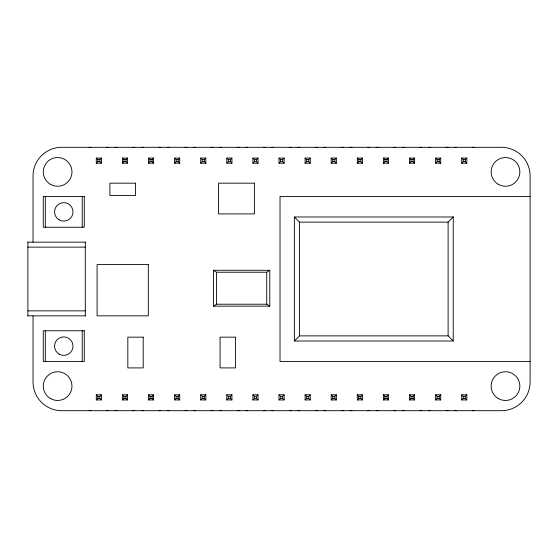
<?xml version="1.0" encoding="UTF-8"?>
<svg xmlns="http://www.w3.org/2000/svg" width="558" height="558" viewBox="0 0 558 558"><rect width="100%" height="100%" fill="white"/><g stroke="black" fill="none" stroke-linecap="round" stroke-linejoin="round"><path stroke-width="0.84" d="M96.297 163.187L97.831 161.653L97.831 159.602L96.297 158.06L101.416 158.06L101.416 163.187L96.297 163.187L96.297 158.06M101.416 163.187L99.882 161.653L99.882 159.602L101.416 158.06M122.397 163.187L123.932 161.653L125.982 161.653L127.517 163.187L122.397 163.187L122.397 158.06L127.517 158.06L127.517 163.187M125.982 161.653L125.982 159.602L127.517 158.06M148.498 163.187L150.032 161.653L150.032 159.602L148.498 158.06L153.617 158.06L153.617 163.187L148.498 163.187L148.498 158.06M153.617 163.187L152.083 161.653L152.083 159.602L153.617 158.06M174.598 163.187L176.133 161.653L176.133 159.602L174.598 158.06L179.725 158.06L179.725 163.187L174.598 163.187L174.598 158.06M179.725 163.187L178.183 161.653L178.183 159.602L179.725 158.06M200.699 163.187L202.233 161.653L202.233 159.602L200.699 158.06L205.825 158.06L205.825 163.187L200.699 163.187L200.699 158.06M205.825 163.187L204.284 161.653L204.284 159.602L205.825 158.06M226.799 163.187L228.334 161.653L228.334 159.602L226.799 158.06L226.799 163.187L231.926 163.187L231.926 158.06L226.799 158.06M231.926 163.187L230.384 161.653L230.384 159.602L231.926 158.06M252.9 163.187L254.434 161.653L254.434 159.602L252.9 158.06L258.026 158.06L258.026 163.187L252.9 163.187L252.9 158.06M258.026 163.187L256.485 161.653L256.485 159.602L258.026 158.06M279 163.187L280.534 161.653L280.534 159.602L279 158.06L279 163.187L284.127 163.187L284.127 158.06L279 158.06M284.127 163.187L282.585 161.653L282.585 159.602L284.127 158.06M305.1 163.187L306.635 161.653L306.635 159.602L305.1 158.06L310.227 158.06L310.227 163.187L305.1 163.187L305.1 158.06M310.227 163.187L308.686 161.653L308.686 159.602L310.227 158.06M331.201 163.187L332.735 161.653L332.735 159.602L331.201 158.06L336.328 158.06L336.328 163.187L331.201 163.187L331.201 158.06M336.328 163.187L334.786 161.653L334.786 159.602L336.328 158.06M96.297 399.94L97.831 398.398L99.882 398.398L101.416 399.94L96.297 399.94L96.297 394.813L101.416 394.813L101.416 399.94M99.882 398.398L99.882 396.347L101.416 394.813M357.301 163.187L358.843 161.653L358.843 159.602L357.301 158.06L357.301 163.187L362.428 163.187L362.428 158.06L357.301 158.06M362.428 163.187L360.887 161.653L360.887 159.602L362.428 158.06M122.397 399.94L123.932 398.398L123.932 396.347L122.397 394.813L127.517 394.813L127.517 399.94L122.397 399.94L122.397 394.813M123.932 396.347L125.982 396.347L127.517 394.813M383.402 163.187L384.943 161.653L386.987 161.653L388.528 163.187L383.402 163.187L383.402 158.06L388.528 158.06L388.528 163.187M383.402 158.06L384.943 159.602L386.987 159.602L388.528 158.06M148.498 399.94L150.032 398.398L150.032 396.347L148.498 394.813L153.617 394.813L153.617 399.94L148.498 399.94L148.498 394.813M153.617 399.94L152.083 398.398L152.083 396.347L153.617 394.813M409.502 163.187L411.044 161.653L411.044 159.602L409.502 158.06L414.629 158.06L414.629 163.187L409.502 163.187L409.502 158.06M414.629 163.187L413.087 161.653L413.087 159.602L414.629 158.06M174.598 399.94L176.133 398.398L176.133 396.347L174.598 394.813L179.725 394.813L179.725 399.94L174.598 399.94L174.598 394.813M176.133 396.347L178.183 396.347L179.725 394.813M435.603 163.187L437.144 161.653L437.144 159.602L435.603 158.06L440.729 158.06L440.729 163.187L435.603 163.187L435.603 158.06M437.144 159.602L439.195 159.602L440.729 158.06M200.699 399.94L202.233 398.398L202.233 396.347L200.699 394.813L205.825 394.813L205.825 399.94L200.699 399.94L200.699 394.813M202.233 396.347L204.284 396.347L205.825 394.813M461.703 163.187L463.245 161.653L463.245 159.602L461.703 158.06L466.83 158.06L466.83 163.187L461.703 163.187L461.703 158.06M466.83 163.187L465.295 161.653L465.295 159.602L466.83 158.06M226.799 399.94L228.334 398.398L228.334 396.347L226.799 394.813L231.926 394.813L231.926 399.94L226.799 399.94L226.799 394.813M228.334 396.347L230.384 396.347L231.926 394.813M294.45 340.931L299.5 335.881L448.109 335.881L453.159 340.931M252.9 399.94L254.434 398.398L256.485 398.398L258.026 399.94L252.9 399.94L252.9 394.813L258.026 394.813L258.026 399.94M256.485 398.398L256.485 396.347L258.026 394.813M294.45 217.069L299.5 222.119L448.109 222.119L453.159 217.069M279 399.94L280.534 398.398L282.585 398.398L284.127 399.94L279 399.94L279 394.813L284.127 394.813L284.127 399.94M282.585 398.398L282.585 396.347L284.127 394.813M305.1 399.94L306.635 398.398L306.635 396.347L305.1 394.813L310.227 394.813L310.227 399.94L305.1 399.94L305.1 394.813M310.227 399.94L308.686 398.398L308.686 396.347L310.227 394.813M331.201 399.94L332.735 398.398L332.735 396.347L331.201 394.813L336.328 394.813L336.328 399.94L331.201 399.94L331.201 394.813M336.328 399.94L334.786 398.398L334.786 396.347L336.328 394.813M357.301 399.94L358.843 398.398L360.887 398.398L362.428 399.94L357.301 399.94L357.301 394.813L362.428 394.813L362.428 399.94M360.887 398.398L360.887 396.347L362.428 394.813M383.402 399.94L384.943 398.398L386.987 398.398L388.528 399.94L383.402 399.94L383.402 394.813L388.528 394.813L388.528 399.94M383.402 394.813L384.943 396.347L386.987 396.347L388.528 394.813M409.502 399.94L411.044 398.398L413.087 398.398L414.629 399.94L409.502 399.94L409.502 394.813L414.629 394.813L414.629 399.94M413.087 398.398L413.087 396.347L414.629 394.813M435.603 399.94L437.144 398.398L439.195 398.398L440.729 399.94L435.603 399.94L435.603 394.813L440.729 394.813L440.729 399.94M439.195 398.398L439.195 396.347L440.729 394.813M461.703 399.94L463.245 398.398L465.295 398.398L466.83 399.94L461.703 399.94L461.703 394.813L466.83 394.813L466.83 399.94M465.295 398.398L465.295 396.347L466.83 394.813M213.407 306.161L216.448 304.222L266.731 304.222L269.779 306.161L269.779 270.288L213.407 270.288L213.407 306.161L269.779 306.161M213.407 270.288L216.448 272.227L266.731 272.227L269.779 270.288M97.831 159.602L99.882 159.602M122.397 158.06L123.932 159.602L125.982 159.602M150.032 159.602L152.083 159.602M176.133 159.602L178.183 159.602M202.233 159.602L204.284 159.602M228.334 159.602L230.384 159.602M254.434 159.602L256.485 159.602M280.534 159.602L282.585 159.602M306.635 159.602L308.686 159.602M332.735 159.602L334.786 159.602M358.843 159.602L360.887 159.602M411.044 159.602L413.087 159.602M463.245 159.602L465.295 159.602M97.831 161.653L99.882 161.653M150.032 161.653L152.083 161.653M176.133 161.653L178.183 161.653M202.233 161.653L204.284 161.653M228.334 161.653L230.384 161.653M254.434 161.653L256.485 161.653M280.534 161.653L282.585 161.653M306.635 161.653L308.686 161.653M332.735 161.653L334.786 161.653M358.843 161.653L360.887 161.653M411.044 161.653L413.087 161.653M437.144 161.653L439.195 161.653L440.729 163.187M463.245 161.653L465.295 161.653M530.1 196.493L280.025 196.493L280.025 361.507L530.1 361.507M27.9 242.158L85.297 242.158M27.9 247.131L85.297 247.131M27.9 310.869L85.297 310.869M27.9 315.842L85.297 315.842M96.297 394.813L97.831 396.347L99.882 396.347M150.032 396.347L152.083 396.347M252.9 394.813L254.434 396.347L256.485 396.347M279 394.813L280.534 396.347L282.585 396.347M306.635 396.347L308.686 396.347M332.735 396.347L334.786 396.347M357.301 394.813L358.843 396.347L360.887 396.347M409.502 394.813L411.044 396.347L413.087 396.347M435.603 394.813L437.144 396.347L439.195 396.347M461.703 394.813L463.245 396.347L465.295 396.347M123.932 398.398L125.982 398.398L127.517 399.94M150.032 398.398L152.083 398.398M176.133 398.398L178.183 398.398L179.725 399.94M202.233 398.398L204.284 398.398L205.825 399.94M228.334 398.398L230.384 398.398L231.926 399.94M306.635 398.398L308.686 398.398M332.735 398.398L334.786 398.398M463.245 396.347L463.245 398.398M448.109 222.119L448.109 335.881M439.195 159.602L439.195 161.653M437.144 396.347L437.144 398.398M411.044 396.347L411.044 398.398M386.987 159.602L386.987 161.653M386.987 396.347L386.987 398.398M384.943 159.602L384.943 161.653M384.943 396.347L384.943 398.398M358.843 396.347L358.843 398.398M299.5 222.119L299.5 335.881M280.534 396.347L280.534 398.398M266.731 272.227L266.731 304.222M254.434 396.347L254.434 398.398M230.384 396.347L230.384 398.398M216.448 272.227L216.448 304.222M204.284 396.347L204.284 398.398M178.183 396.347L178.183 398.398M125.982 396.347L125.982 398.398M123.932 159.602L123.932 161.653M97.831 396.347L97.831 398.398M85.297 242.005L85.297 315.995M82.221 196.493L82.221 227.246M82.221 330.755L82.221 361.507M45.324 196.493L45.324 227.246M45.324 330.755L45.324 361.507M33.027 242.06L33.027 176A28.695 28.695 0 0 1 61.722 147.298L501.405 147.298A28.695 28.695 0 0 1 530.1 176L530.1 382A28.695 28.695 0 0 1 501.405 410.702L61.722 410.702A28.695 28.695 0 0 1 33.027 382L33.027 315.94M27.9 242.005L27.9 315.995M456.339 410.702A5.127 5.127 0 0 1 454.456 410.339M474.077 410.339A5.127 5.127 0 0 1 472.194 410.702M430.239 410.702A5.127 5.127 0 0 1 428.356 410.339M447.976 410.339A5.127 5.127 0 0 1 446.093 410.702M404.138 410.702A5.127 5.127 0 0 1 402.255 410.339M421.876 410.339A5.127 5.127 0 0 1 419.993 410.702M378.038 410.702A5.127 5.127 0 0 1 376.155 410.339M395.775 410.339A5.127 5.127 0 0 1 393.892 410.702M351.938 410.702A5.127 5.127 0 0 1 350.054 410.339M369.675 410.339A5.127 5.127 0 0 1 367.792 410.702M325.837 410.702A5.127 5.127 0 0 1 323.954 410.339M343.575 410.339A5.127 5.127 0 0 1 341.691 410.702M299.737 410.702A5.127 5.127 0 0 1 297.853 410.339M317.474 410.339A5.127 5.127 0 0 1 315.591 410.702M273.636 410.702A5.127 5.127 0 0 1 271.753 410.339M291.374 410.339A5.127 5.127 0 0 1 289.49 410.702M247.536 410.702A5.127 5.127 0 0 1 245.653 410.339M265.273 410.339A5.127 5.127 0 0 1 263.39 410.702M221.435 410.702A5.127 5.127 0 0 1 219.552 410.339M239.173 410.339A5.127 5.127 0 0 1 237.29 410.702M195.335 410.702A5.127 5.127 0 0 1 193.445 410.339M213.072 410.339A5.127 5.127 0 0 1 211.189 410.702M169.234 410.702A5.127 5.127 0 0 1 167.344 410.339M186.972 410.339A5.127 5.127 0 0 1 185.089 410.702M143.134 410.702A5.127 5.127 0 0 1 141.244 410.339M160.871 410.339A5.127 5.127 0 0 1 158.981 410.702M117.034 410.702A5.127 5.127 0 0 1 115.143 410.339M134.771 410.339A5.127 5.127 0 0 1 132.881 410.702M90.933 410.702A5.127 5.127 0 0 1 89.043 410.339M108.671 410.339A5.127 5.127 0 0 1 106.78 410.702M89.043 147.661A5.127 5.127 0 0 1 90.933 147.298M106.78 147.298A5.127 5.127 0 0 1 108.671 147.661M115.143 147.661A5.127 5.127 0 0 1 117.034 147.298M132.881 147.298A5.127 5.127 0 0 1 134.771 147.661M141.244 147.661A5.127 5.127 0 0 1 143.134 147.298M158.981 147.298A5.127 5.127 0 0 1 160.871 147.661M167.344 147.661A5.127 5.127 0 0 1 169.234 147.298M185.089 147.298A5.127 5.127 0 0 1 186.972 147.661M193.445 147.661A5.127 5.127 0 0 1 195.335 147.298M211.189 147.298A5.127 5.127 0 0 1 213.072 147.661M219.552 147.661A5.127 5.127 0 0 1 221.435 147.298M237.29 147.298A5.127 5.127 0 0 1 239.173 147.661M245.653 147.661A5.127 5.127 0 0 1 247.536 147.298M263.39 147.298A5.127 5.127 0 0 1 265.273 147.661M271.753 147.661A5.127 5.127 0 0 1 273.636 147.298M289.49 147.298A5.127 5.127 0 0 1 291.374 147.661M297.853 147.661A5.127 5.127 0 0 1 299.737 147.298M315.591 147.298A5.127 5.127 0 0 1 317.474 147.661M323.954 147.661A5.127 5.127 0 0 1 325.837 147.298M341.691 147.298A5.127 5.127 0 0 1 343.575 147.661M350.054 147.661A5.127 5.127 0 0 1 351.938 147.298M367.792 147.298A5.127 5.127 0 0 1 369.675 147.661M376.155 147.661A5.127 5.127 0 0 1 378.038 147.298M393.892 147.298A5.127 5.127 0 0 1 395.775 147.661M402.255 147.661A5.127 5.127 0 0 1 404.138 147.298M419.993 147.298A5.127 5.127 0 0 1 421.876 147.661M428.356 147.661A5.127 5.127 0 0 1 430.239 147.298M446.093 147.298A5.127 5.127 0 0 1 447.976 147.661M454.456 147.661A5.127 5.127 0 0 1 456.339 147.298M472.194 147.298A5.127 5.127 0 0 1 474.077 147.661M135.517 183.17L109.891 183.17L109.891 195.467L135.517 195.467L135.517 183.17M254.399 183.17L218.534 183.17L218.534 213.916L254.399 213.916L254.399 183.17M84.272 196.493L43.273 196.493L43.273 227.246L84.272 227.246L84.272 196.493M453.236 216.992L294.373 216.992L294.373 341.008L453.236 341.008L453.236 216.992M148.323 264.597L97.078 264.597L97.078 315.842L148.323 315.842L148.323 264.597M84.272 330.755L43.273 330.755L43.273 361.507L84.272 361.507L84.272 330.755M143.204 337.158L127.831 337.158L127.831 367.91L143.204 367.91L143.204 337.158M235.441 337.158L220.068 337.158L220.068 367.91L235.441 367.91L235.441 337.158M50.45 184.321A14.348 14.348 0 0 0 71.968 171.899A14.348 14.348 0 0 0 50.45 159.469A14.348 14.348 0 0 0 50.45 184.321M498.329 184.321A14.348 14.348 0 0 0 519.854 171.899A14.348 14.348 0 0 0 498.329 159.469A14.348 14.348 0 0 0 498.329 184.321M498.329 398.531A14.348 14.348 0 0 0 519.854 386.101A14.348 14.348 0 0 0 498.329 373.679A14.348 14.348 0 0 0 498.329 398.531M50.45 398.531A14.348 14.348 0 0 0 71.968 386.101A14.348 14.348 0 0 0 50.45 373.679A14.348 14.348 0 0 0 50.45 398.531M59.162 219.859A9.221 9.221 0 0 0 72.993 211.873A9.221 9.221 0 0 0 59.162 203.879A9.221 9.221 0 0 0 59.162 219.859M59.162 354.121A9.221 9.221 0 0 0 72.993 346.127A9.221 9.221 0 0 0 59.162 338.141A9.221 9.221 0 0 0 59.162 354.121"/></g></svg>
